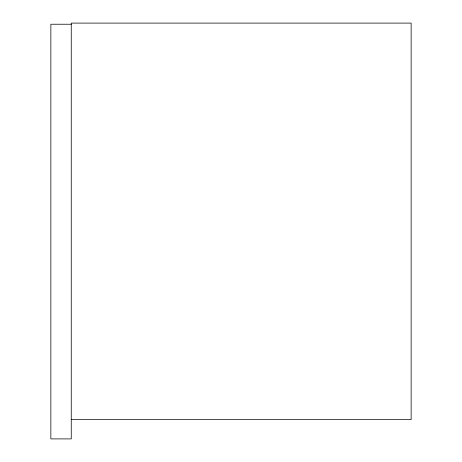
<?xml version="1.0" encoding="UTF-8"?>
<svg xmlns="http://www.w3.org/2000/svg" width="462" height="462" viewBox="0 0 462 462"><rect width="100%" height="100%" fill="white"/><g stroke="black" fill="none" stroke-linecap="round" stroke-linejoin="round"><path stroke-width="0.69" d="M71.252 24.232L50.86 24.232L50.86 438.9L71.252 438.9L71.252 23.1L411.14 23.1L411.14 419.64L71.252 419.64"/></g></svg>
